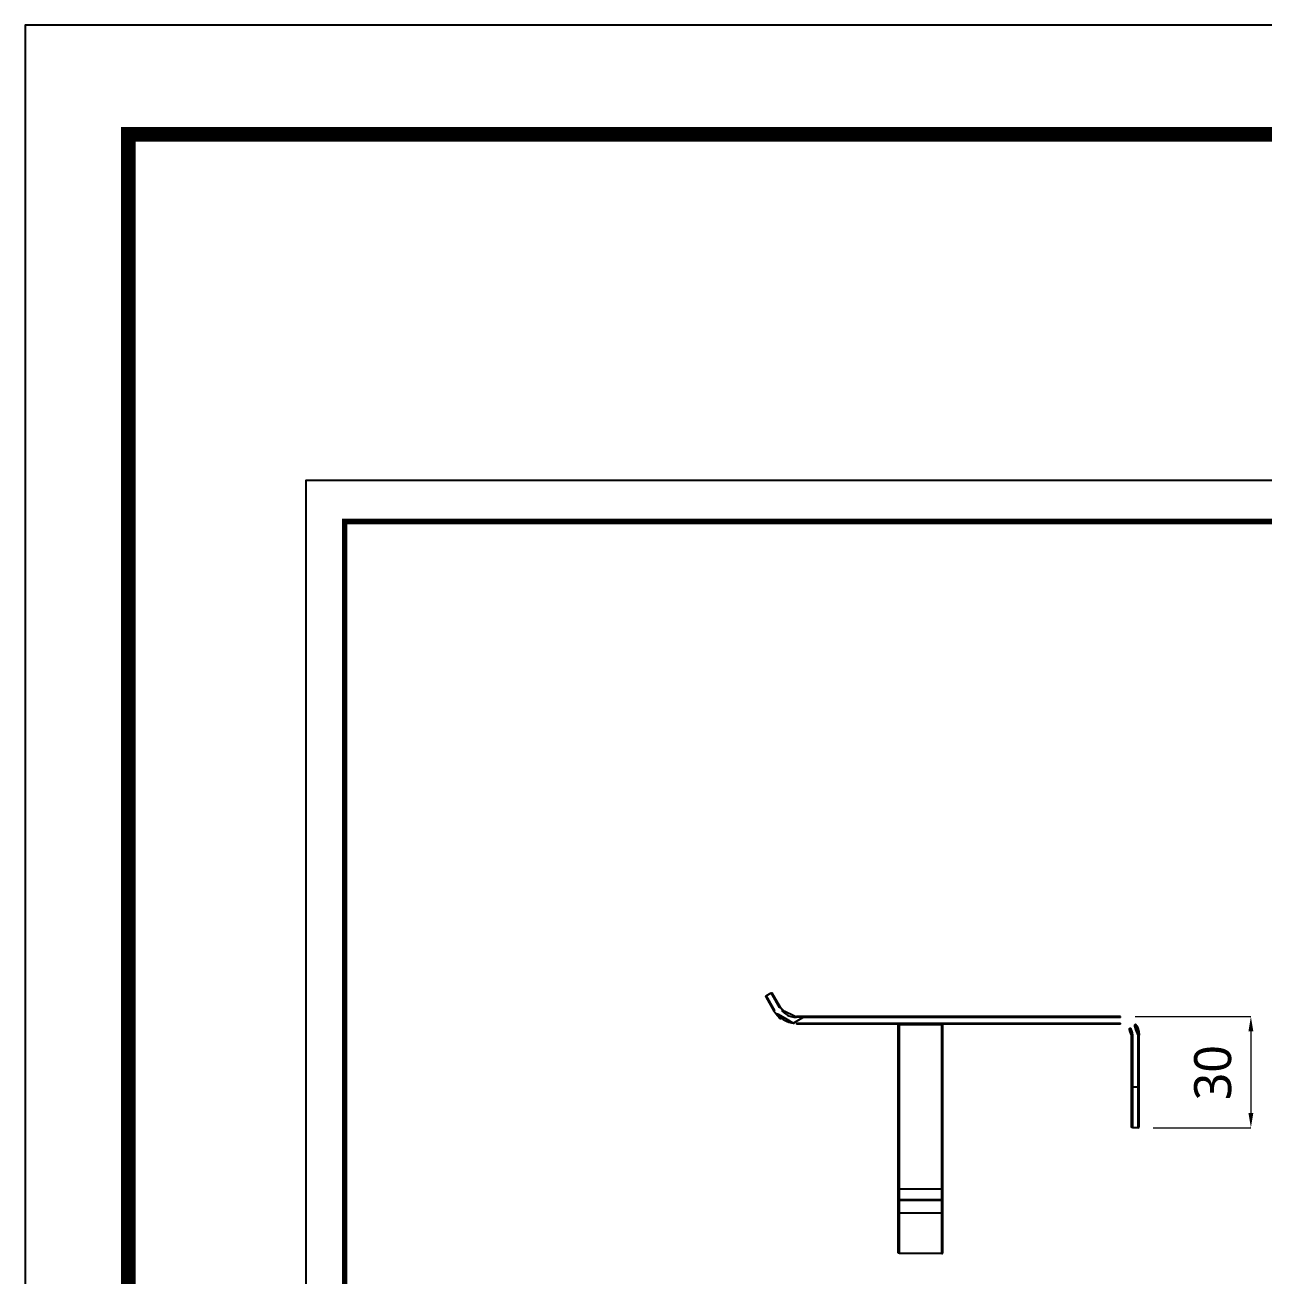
# Model space of a CAD drawing. Extents: x 16296660632 to 16296679688, y -37409620961 to -37409616551.
# Drawn here: x 16296677952.5 to 16296678287, y -37409617641.8 to -37409617304 of the extents above; entities that cross this region are included whole.
import ezdxf

# ---------------------------------------------------------------- set-up
doc = ezdxf.new("R2010")
doc.units = 0
doc.header["$LTSCALE"] = 10
doc.header["$MEASUREMENT"] = 0
doc.header["$PDMODE"] = 3
doc.header["$PDSIZE"] = -10
doc.layers.get('0').update_dxf_attribs({"linetype": 'CONTINUOUS'})
doc.layers.get('DEFPOINTS').update_dxf_attribs({"linetype": 'CONTINUOUS'})
doc.styles.add('Daelim Dimension', font='')
doc.styles.get('Daelim Dimension').set_extended_font_data('NanumGothic')
doc.dimstyles.new('DEFAULT', dxfattribs={"dimscale": 2, "dimtxt": 2, "dimasz": 2, "dimexe": 0, "dimexo": 2, "dimgap": 1, "dimtad": 1, "dimdec": 1, "dimzin": 9, "dimdsep": 46, "dimtxsty": 'Daelim Dimension', "dimcen": 0.5, "dimclrd": 252, "dimclre": 252, "dimclrt": 3, "dimadec": 1, "dimazin": 0, "dimtfac": 1, "dimtdec": 1, "dimtix": 1, "dimtmove": 0, "dimatfit": 3, "dimfxl": 1, "dimtolj": 1, "dimtzin": 1, "dimlwd": 9, "dimlwe": 9, "dimarcsym": 0})

# ---------------------------------------------------------------- blocks, each defined once
blk = doc.blocks.new('*D7')
at = {"color": 5, "lineweight": 9, "transparency": 16777216}
for p, q in [((16296678252.2395, -37409617571.79471), (16296678283.44741, -37409617571.79471)), ((16296678283.44741, -37409617575.79471), (16296678283.44741, -37409617597.79471)), ((16296678257.0395, -37409617601.79471), (16296678283.44741, -37409617601.79471))]:
    blk.add_line(p, q, dxfattribs=at)
at = {"color": 5, "transparency": 16777216}
for points in [[(16296678282.78074, -37409617575.79471), (16296678284.11408, -37409617575.79471), (16296678283.44741, -37409617571.79471)], [(16296678282.78074, -37409617597.79471), (16296678284.11408, -37409617597.79471), (16296678283.44741, -37409617601.79471)]]:
    blk.add_solid(points, dxfattribs=at)
at = {"layer": 'DEFPOINTS', "color": 0, "transparency": 16777216}
for p in [(16296678248.2395, -37409617571.79471), (16296678253.0395, -37409617601.79471), (16296678283.44741, -37409617601.79471)]:
    blk.add_point(p, dxfattribs=at)
at = {"color": 7, "transparency": 16777216, "insert": (16296678268.11408, -37409617586.93336), "char_height": 10, "attachment_point": 2, "rotation": 90, "line_spacing_factor": 0.9, "style": 'Daelim Dimension'}
blk.add_mtext('\\A1;30', dxfattribs=at)

msp = doc.modelspace()

# ---------------------------------------------------------------- linework, layer by layer
at = {"color": 7, "linetype": 'Continuous'}
for p, q in [((16296678152.47348, -37409617566.467918), (16296678154.68289, -37409617570.294731)), ((16296678152.54668, -37409617566.19471), (16296678153.93232, -37409617565.394707)), ((16296678156.41494, -37409617569.294731), (16296678154.20553, -37409617565.467918)), ((16296678248.2395, -37409617571.794708), (16296678160.74506, -37409617571.794708)), ((16296678248.2395, -37409617573.794708), (16296678160.74506, -37409617573.794708)), ((16296678188.2395, -37409617635.594711), (16296678188.2395, -37409617573.994713)), ((16296678200.2395, -37409617635.594711), (16296678200.2395, -37409617573.994713)), ((16296678251.2395, -37409617601.594711), (16296678251.2395, -37409617576.794708)), ((16296678253.2395, -37409617601.594711), (16296678253.2395, -37409617576.794708)), ((16296678253.039499, -37409617601.794708), (16296678251.439501, -37409617601.794708)), ((16296678200.039499, -37409617618.367912), (16296678188.439501, -37409617618.367912)), ((16296678200.039499, -37409617635.794708), (16296678188.439501, -37409617635.794708))]:
    msp.add_line(p, q, dxfattribs=at)
at = {"color": 9, "linetype": 'Continuous'}
for p, q in [((16296678152.54668, -37409617566.19471), (16296678154.800831, -37409617570.099007)), ((16296678156.18708, -37409617569.300056), (16296678153.93232, -37409617565.394707)), ((16296678159.835369, -37409617573.533592), (16296678159.80862, -37409617573.731789)), ((16296678159.83531, -37409617573.533577), (16296678162.50079, -37409617571.994713)), ((16296678162.50078, -37409617571.994713), (16296678160.736099, -37409617571.979263)), ((16296678160.74506, -37409617573.594711), (16296678160.74506, -37409617573.794708)), ((16296678160.74506, -37409617573.594711), (16296678248.2395, -37409617573.594711)), ((16296678162.50079, -37409617571.794708), (16296678162.50079, -37409617571.994713)), ((16296678248.2395, -37409617571.994713), (16296678162.50079, -37409617571.994713)), ((16296678200.2395, -37409617573.994713), (16296678188.2395, -37409617573.994713)), ((16296678188.439501, -37409617573.794708), (16296678188.439501, -37409617635.794708)), ((16296678200.039499, -37409617635.794708), (16296678200.039499, -37409617573.794708)), ((16296678248.2395, -37409617571.994713), (16296678248.2395, -37409617571.794708)), ((16296678248.2395, -37409617573.794708), (16296678248.2395, -37409617573.594711)), ((16296678251.439501, -37409617576.794708), (16296678251.2395, -37409617576.794708)), ((16296678251.439501, -37409617576.794708), (16296678251.439501, -37409617601.794708)), ((16296678253.2395, -37409617576.794708), (16296678253.039499, -37409617576.794708)), ((16296678253.039499, -37409617601.794708), (16296678253.039499, -37409617576.794708)), ((16296678251.2395, -37409617590.794708), (16296678253.2395, -37409617590.794708)), ((16296678200.039499, -37409617618.394707), (16296678188.439501, -37409617618.394707)), ((16296678188.439501, -37409617621.19471), (16296678200.039499, -37409617621.19471)), ((16296678200.039499, -37409617621.467918), (16296678188.439501, -37409617621.467918)), ((16296678188.439501, -37409617624.794708), (16296678200.039499, -37409617624.794708))]:
    msp.add_line(p, q, dxfattribs=at)
at = {"ltscale": 0.5}
for points in [[(16296677952.4748, -37409618575.967308), (16296679688.4748, -37409618575.967308), (16296679688.4748, -37409617303.967308), (16296677952.4748, -37409617303.967308)], [(16296678028.306351, -37409617903.983459), (16296678679.306351, -37409617903.983459), (16296678679.306351, -37409617426.983459), (16296678028.306351, -37409617426.983459)]]:
    msp.add_lwpolyline(points, close=True, dxfattribs=at)
at = {"color": 5, "linetype": 'ByBlock', "lineweight": 200}
for points, const_width in [([(16296677980.389971, -37409618521.501404), (16296679660.389971, -37409618521.501404), (16296679660.389971, -37409617333.501404), (16296677980.389971, -37409617333.501404)], 4), ([(16296678038.774549, -37409617883.558739), (16296678668.774549, -37409617883.558739), (16296678668.774549, -37409617438.058739), (16296678038.774549, -37409617438.058739)], 1.5)]:
    msp.add_lwpolyline(points, close=True, dxfattribs=dict(at, const_width=const_width))
at = {"color": 7, "linetype": 'Continuous'}
for centre, radius, start, end in [((16296678152.646681, -37409617566.367912), 0.2, 119.99983579, 209.99998508), ((16296678154.03232, -37409617565.567917), 0.2, 29.99998508, 119.99983579), ((16296678160.74506, -37409617566.794708), 7, 209.99998508, 270), ((16296678160.74506, -37409617566.794708), 5, 210.00047293, 270), ((16296678188.039499, -37409617573.994713), 0.2, 0, 90), ((16296678200.439501, -37409617573.994713), 0.2, 90, 180), ((16296678248.2395, -37409617576.794708), 5, 0, 90), ((16296678248.2395, -37409617576.794708), 3, 0, 90), ((16296678251.439501, -37409617601.594711), 0.2, 180, 270), ((16296678253.039499, -37409617601.594711), 0.2, 270, 0), ((16296678188.439501, -37409617618.567917), 0.2, 90, 180), ((16296678200.039499, -37409617618.567917), 0.2, 0, 90), ((16296678188.439501, -37409617635.594711), 0.2, 180, 270), ((16296678200.039499, -37409617635.594711), 0.2, 270, 0)]:
    msp.add_arc(centre, radius, start, end, dxfattribs=at)
at = {"color": 9, "linetype": 'Continuous'}
for centre, radius, start, end in [((16296678160.93158, -37409617566.560249), 7.078613, 209.9944548, 210.72142318), ((16296678161.298861, -37409617566.31131), 5.921398, 210.31397968, 211.51440174), ((16296678160.74506, -37409617566.794708), 6.8, 262.31163454, 270), ((16296678248.2395, -37409617576.794708), 4.8, 0, 90), ((16296678248.2395, -37409617576.794708), 3.2, 0, 90)]:
    msp.add_arc(centre, radius, start, end, dxfattribs=at)
for points, knots in [([(16296678154.68301, -37409617570.29464), (16296678154.675159, -37409617570.281013), (16296678154.670349, -37409617570.234703), (16296678154.714861, -37409617570.161331), (16296678154.767321, -37409617570.119308), (16296678154.801201, -37409617570.099648)], [0, 0, 0, 0, 0.1918482276, 0.5222616468, 1, 1, 1, 1]), ([(16296678159.835449, -37409617573.53344), (16296678159.30279, -37409617573.456223), (16296678158.25613, -37409617573.175056), (16296678156.847919, -37409617572.413254), (16296678155.689569, -37409617571.395844), (16296678155.09177, -37409617570.589401), (16296678154.84639, -37409617570.176483)], [0, 0, 0, 0, 0.2602883131, 0.5184197721, 0.7677127418, 1, 1, 1, 1]), ([(16296678156.18684, -37409617569.299652), (16296678156.210421, -37409617569.286087), (16296678156.263809, -37409617569.263161), (16296678156.345209, -37409617569.248413), (16296678156.4027, -37409617569.273987), (16296678156.414841, -37409617569.294762)], [0, 0, 0, 0, 0.3330759964, 0.705376598, 1, 1, 1, 1]), ([(16296678160.736099, -37409617571.979263), (16296678160.26594, -37409617571.971077), (16296678159.32851, -37409617571.840584), (16296678158.052429, -37409617571.277161), (16296678157.000441, -37409617570.450012), (16296678156.468309, -37409617569.7612), (16296678156.250799, -37409617569.406479)], [0, 0, 0, 0, 0.2619689757, 0.5200320645, 0.7681877616, 1, 1, 1, 1]), ([(16296678160.736099, -37409617571.979263), (16296678160.736191, -37409617571.954193), (16296678160.736731, -37409617571.910843), (16296678160.738159, -37409617571.859993), (16296678160.74003, -37409617571.8293), (16296678160.74102, -37409617571.8116), (16296678160.74305, -37409617571.802582), (16296678160.743561, -37409617571.794907), (16296678160.74505, -37409617571.794823)], [0, 0, 0, 0, 0.406399052, 0.704574727, 0.8189045149, 0.9128200916, 0.9757222894, 1, 1, 1, 1]), ([(16296678188.439501, -37409617618.394707), (16296678188.405279, -37409617618.394707), (16296678188.33782, -37409617618.409523), (16296678188.28414, -37409617618.454407), (16296678188.2663, -37409617618.481323)], [0, 0, 0, 0, 0.5145762129, 1, 1, 1, 1]), ([(16296678200.2395, -37409617618.567917), (16296678200.2395, -37409617618.522659), (16296678200.18981, -37409617618.425598), (16296678200.08959, -37409617618.394707), (16296678200.039499, -37409617618.394707)], [0, 0, 0, 0, 0.4746735412, 1, 1, 1, 1]), ([(16296678188.2395, -37409617621.367912), (16296678188.2395, -37409617621.322662), (16296678188.28919, -37409617621.225601), (16296678188.38942, -37409617621.19471), (16296678188.439501, -37409617621.19471)], [0, 0, 0, 0, 0.4746735412, 1, 1, 1, 1]), ([(16296678188.439501, -37409617621.467918), (16296678188.4139, -37409617621.467918), (16296678188.364731, -37409617621.462646), (16296678188.291201, -37409617621.441994), (16296678188.2395, -37409617621.398521), (16296678188.2395, -37409617621.367912)], [0, 0, 0, 0, 0.3239188586, 0.6128234125, 1, 1, 1, 1]), ([(16296678200.039499, -37409617621.19471), (16296678200.08959, -37409617621.19471), (16296678200.18981, -37409617621.225601), (16296678200.2395, -37409617621.322662), (16296678200.2395, -37409617621.367912)], [0, 0, 0, 0, 0.5253264588, 1, 1, 1, 1]), ([(16296678200.2395, -37409617621.367912), (16296678200.2395, -37409617621.398521), (16296678200.187799, -37409617621.441994), (16296678200.114281, -37409617621.462646), (16296678200.065109, -37409617621.467918), (16296678200.039499, -37409617621.467918)], [0, 0, 0, 0, 0.3871765875, 0.6760811414, 1, 1, 1, 1]), ([(16296678188.2395, -37409617624.69471), (16296678188.2395, -37409617624.725319), (16296678188.291201, -37409617624.768784), (16296678188.364731, -37409617624.789452), (16296678188.4139, -37409617624.794708), (16296678188.439501, -37409617624.794708)], [0, 0, 0, 0, 0.3871765875, 0.6760811414, 1, 1, 1, 1]), ([(16296678200.039499, -37409617624.794708), (16296678200.065109, -37409617624.794708), (16296678200.114281, -37409617624.789452), (16296678200.187799, -37409617624.768784), (16296678200.2395, -37409617624.725319), (16296678200.2395, -37409617624.69471)], [0, 0, 0, 0, 0.3239188586, 0.6128234125, 1, 1, 1, 1])]:
    msp.add_open_spline(points, degree=3, knots=knots, dxfattribs=at)
msp.add_open_spline([(16296678188.2663, -37409617618.481323), (16296678188.24959, -37409617618.506493), (16296678188.2395, -37409617618.537697), (16296678188.2395, -37409617618.567917)], degree=3, dxfattribs=at)

# ---------------------------------------------------------------- dimensions: what is measured, and where the dimension line sits
dim = msp.add_linear_dim(base=(16296678283.447411, -37409617601.794708), p1=(16296678248.2395, -37409617571.794708), p2=(16296678253.039499, -37409617601.794708), angle=270, dimstyle='DEFAULT', override={"dimtxt": 5, "dimclrd": 5, "dimclre": 5, "dimclrt": 7})
dim.commit()
dim.dimension.update_dxf_attribs({"geometry": '*D7', "text_midpoint": (16296678283.44742, -37409617586.933357), "dimtype": 160})

doc.saveas('drawing.dxf')
